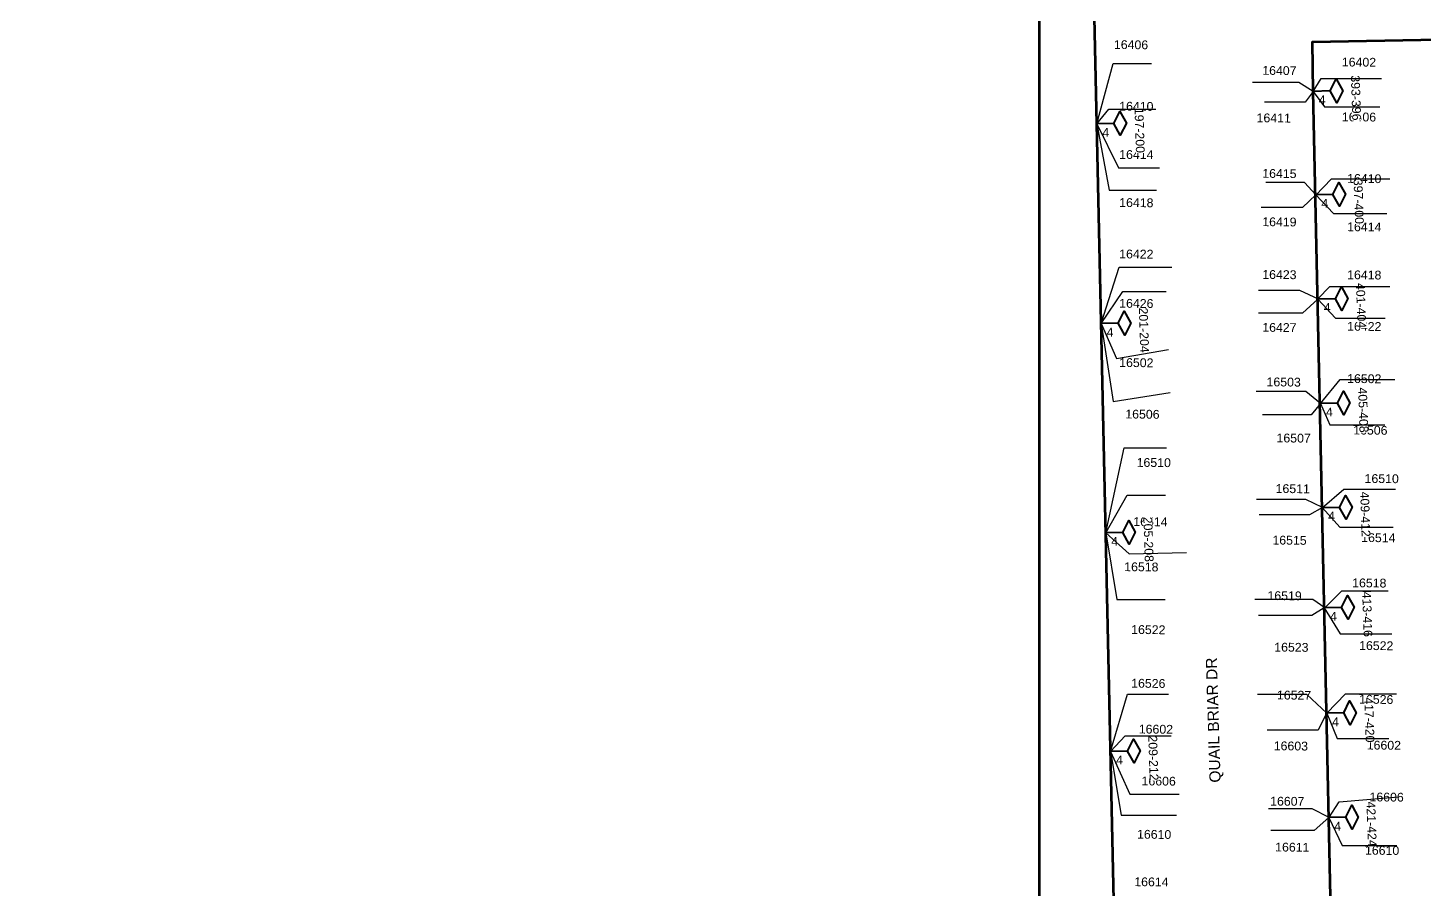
# Model space of a CAD drawing. Header units: millimetres. Extents: x -41032736 to 811436, y 699275 to 12282705.
# Drawn here: x 473629 to 475295, y 745937 to 746965 of the extents above; entities that cross this region are included whole.
import ezdxf
from ezdxf.enums import TextEntityAlignment as Align

# ---------------------------------------------------------------- set-up
doc = ezdxf.new("R2010")
doc.units = ezdxf.units.MM
doc.header["$MEASUREMENT"] = 0
doc.linetypes.add('DASHED', pattern=[1.8, 1.2, -0.6])
doc.layers.get('0').update_dxf_attribs({"linetype": 'CONTINUOUS'})
for name, color, linetype in [('A-Boundary', 1, 'CONTINUOUS'), ('A-StreetName', 104, 'CONTINUOUS'), ('ADDRESS', 7, 'CONTINUOUS')]:
    doc.layers.add(name, color=color, linetype=linetype)
for name, color, linetype, lineweight in [('A-Drop', 4, 'DASHED', 30), ('BURIED CABLE', 80, 'CONTINUOUS', 40), ('PP B FST', 3, 'CONTINUOUS', 30)]:
    doc.layers.add(name, color=color, linetype=linetype, lineweight=lineweight)
doc.styles.add('AUDIT_D_221110082537-30', font='arial.ttf')
doc.styles.get("Standard").update_dxf_attribs({"font": 'arial.ttf'})

# ---------------------------------------------------------------- blocks, each defined once
blk = doc.blocks.new('B_FST')
at = {"layer": 'BURIED CABLE', "color": 18, "true_color": 0x000000}
blk.add_line((0, 18.2), (0, 0), dxfattribs=at)
blk.add_lwpolyline([(0, 18.2), (-12.7, 24.8), (0, 31.5), (12.7, 24.8)], close=True, dxfattribs=at)
blk.add_attdef('COUNT', (-22.9, 36.2), '', height=9.65)
blk.add_attdef('S', text='', height=5.48).set_placement((0, 25), align=Align.MIDDLE_CENTER)

msp = doc.modelspace()

# ---------------------------------------------------------------- linework, layer by layer
at = {"layer": 'A-Boundary', "color": 5, "linetype": 'ByBlock', "lineweight": 100, "ltscale": 30}
msp.add_lwpolyline([(473628.8, 744968.1), (473664.6, 743917.9), (475928.4, 743954.1), (475905.6, 744690.2), (476380.1, 744704.9), (476380.1, 745283.7), (476492.8, 745854.1), (476568.7, 746137.7), (476898.7, 746754.3), (476145.8, 747157.3), (475954.8, 747204.1), (474974.6, 747204.1), (474836, 747045.9), (474836, 745658.6), (474373.9, 745653.8), (474373.9, 744904.3), (474284.2, 744673.1), (473628.8, 744968.1)], dxfattribs=at)

# ---------------------------------------------------------------- next in the draw order: texts
at = {"layer": 'A-StreetName', "color": 0, "ltscale": 0.5, "insert": (475039.4, 746064.2), "char_height": 13.271, "attachment_point": 1, "rotation": 91.7464, "line_spacing_factor": 0.5, "style": 'AUDIT_D_221110082537-30', "bg_fill": 3, "box_fill_scale": 1, "bg_fill_color": 256, "bg_fill_transparency": 0}
msp.add_mtext('QUAIL BRIAR DR', dxfattribs=at)
at = {"layer": 'ADDRESS', "color": 3, "ltscale": 0.5, "char_height": 10.52, "attachment_point": 1, "rotation": 359.4605, "line_spacing_factor": 0.5, "style": 'AUDIT_D_221110082537-30', "bg_fill": 3, "box_fill_scale": 1, "bg_fill_color": 256, "bg_fill_transparency": 0}
for s, insert in [('16406', (474925.3, 746950.4)), ('16402', (475197.4, 746929.6)), ('16407', (475102.4, 746919.6)), ('16410', (474931.6, 746876.9)), ('16411', (475095.6, 746863)), ('16406', (475197.4, 746864.2)), ('16414', (474931.6, 746819.3)), ('16415', (475102.4, 746796.7)), ('16410', (475203.7, 746790.7)), ('16418', (474931.6, 746761.9)), ('16419', (475102.4, 746739)), ('16414', (475203.7, 746733)), ('16422', (474931.6, 746700.6)), ('16423', (475102.4, 746676.1)), ('16418', (475203.7, 746675.7)), ('16426', (474931.6, 746641.7)), ('16427', (475102.4, 746613)), ('16422', (475203.7, 746614.3)), ('16502', (474931.6, 746571)), ('16503', (475107.5, 746547.9)), ('16502', (475203.7, 746551.9)), ('16506', (474938.9, 746509.5)), ('16507', (475119.4, 746481)), ('16506', (475211, 746490.4)), ('16510', (474952.4, 746451.8)), ('16510', (475224.5, 746432.6)), ('16511', (475118.3, 746420.6)), ('16514', (474948.4, 746381.2)), ('16514', (475220.5, 746362.1)), ('16515', (475114.5, 746359.1)), ('16518', (474937.6, 746327.3)), ('16518', (475209.7, 746308.1)), ('16519', (475108.6, 746292.9)), ('16522', (474945.9, 746252.4)), ('16523', (475116.7, 746231.4)), ('16522', (475218, 746233.3)), ('16527', (475119.9, 746174.2)), ('16602', (474955, 746133.6)), ('16603', (475116.1, 746113.6)), ('16602', (475227.1, 746114.5)), ('16606', (474958.3, 746071.7)), ('16607', (475111.8, 746047.6)), ('16606', (475230.4, 746052.6)), ('16610', (474952.9, 746008.1)), ('16611', (475117.8, 745992.8)), ('16610', (475225, 745989)), ('16614', (474949.6, 745951.4))]:
    msp.add_mtext(s, dxfattribs=dict(at, insert=insert))
at = {"layer": 'ADDRESS', "color": 3, "ltscale": 0.5, "char_height": 10.52, "width": 37.581, "attachment_point": 1, "rotation": 359.4605, "line_spacing_factor": 0.5, "style": 'AUDIT_D_221110082537-30', "bg_fill": 3, "box_fill_scale": 1, "bg_fill_color": 256, "bg_fill_transparency": 0}
for insert in [(474945.9, 746188.3), (475218, 746169.2)]:
    msp.add_mtext('16526', dxfattribs=dict(at, insert=insert))

# ---------------------------------------------------------------- next in the draw order: linework, layer by layer
at = {"layer": 'BURIED CABLE', "color": 18, "lineweight": 60, "ltscale": 30, "true_color": 0x000000}
for points in [[(474894.8, 745731.7), (474928.5, 745778.4), (474901.9, 746977.5), (474949.8, 747081.4), (475056.7, 747108.9), (475908, 747122.5), (475983.1, 747118.7), (476049.9, 747104.2), (476186.7, 747049.8), (476315.8, 746983.5), (476248.6, 746851.6), (476444.6, 746750.2), (476444.6, 746750.2), (476444.6, 746750.2)], [(474894.7, 745704.1), (474908.2, 745694.2), (474952.4, 745683.7), (475189, 745687.8), (475163.2, 746889.3), (475162.3, 746948.3), (475442.3, 746953.6)]]:
    msp.add_lwpolyline(points, dxfattribs=at)

# ---------------------------------------------------------------- next in the draw order: texts
at = {"layer": 'PP B FST', "color": 0, "ltscale": 0.5, "char_height": 10.5, "attachment_point": 1, "rotation": 1.1889, "line_spacing_factor": 0.5, "style": 'AUDIT_D_221110082537-30', "bg_fill": 3, "box_fill_scale": 1, "bg_fill_color": 256, "bg_fill_transparency": 0}
for insert in [(475169.6, 746884.3), (474911.3, 746845.5), (475172.8, 746760.8), (475175.7, 746636.5), (474916.4, 746607.1), (475178.2, 746511.8), (475180.7, 746387.5), (474921.9, 746357.5), (475183.1, 746268), (475185.5, 746142.1), (474927.7, 746096.6), (475188.1, 746017.6)]:
    msp.add_mtext('4', dxfattribs=dict(at, insert=insert))

# ---------------------------------------------------------------- next in the draw order: linework, layer by layer
at = {"layer": 'A-Drop', "color": 4, "linetype": 'ByBlock', "lineweight": 30, "ltscale": 30}
for points in [[(475163.2, 746889.3), (475146, 746899.8), (475090.5, 746899.8)], [(475163.2, 746889.3), (475153.7, 746876.2), (475104.8, 746876.2)], [(475166.4, 746765.8), (475152.6, 746780.6), (475106.5, 746780.6)], [(475166.4, 746765.8), (475150.5, 746750.8), (475101, 746750.8)], [(475169.4, 746641.4), (475147.1, 746651.5), (475097.7, 746651.5)], [(475168.5, 746641.4), (475150.4, 746624.6), (475097.7, 746624.6)], [(475171.9, 746516.7), (475154.3, 746531.1), (475095, 746531.1)], [(475171.9, 746516.7), (475160.8, 746503.2), (475102.6, 746503.2)], [(475174.4, 746392.8), (475154.2, 746402.1), (475095.5, 746402.1)], [(475174.4, 746392.8), (475158.6, 746384), (475098.8, 746384)], [(475177.2, 746273), (475162.5, 746283), (475093.3, 746283)], [(475176.4, 746273), (475161.4, 746263.8), (475097.7, 746263.8)], [(475179.2, 746147.1), (475155.5, 746169.7), (475096.6, 746169.7)], [(475179.1, 746147.1), (475169.1, 746127.1), (475108.1, 746127.1)], [(475182, 746022.6), (475161.9, 746033.1), (475109.8, 746033.1)], [(475181.7, 746022.8), (475164.1, 746007.4), (475112.5, 746007.4)]]:
    msp.add_lwpolyline(points, dxfattribs=at)

# ---------------------------------------------------------------- next in the draw order: block references
at = {"layer": 'PP B FST', "color": 250, "lineweight": 50}
ref = msp.add_blockref('B_FST', (475163.2, 746889.3), dxfattribs=dict(at, xscale=1.115916913833982, yscale=1.115916913833982, zscale=1.115916913833982, rotation=271.2437726614991))
ref.add_attrib('S', '4', dxfattribs={"layer": '0', "color": 7, "height": 0.00824, "rotation": 271.2438}).set_placement((475191.2, 746889.9), align=Align.MIDDLE_CENTER)
ref.add_attrib('COUNT', '81-84', dxfattribs={"layer": '0', "color": 0, "height": 0.00824, "rotation": 271.2438}).set_placement((475200.4, 746902.8), align=Align.TOP_CENTER)
ref = msp.add_blockref('B_FST', (474904.9, 746850.5), dxfattribs=dict(at, xscale=1.115916913833982, yscale=1.115916913833982, zscale=1.115916913833982, rotation=271.2437726614991))
ref.add_attrib('S', '4', dxfattribs={"layer": '0', "color": 7, "height": 0.00824, "rotation": 271.2438}).set_placement((474932.9, 746851.1), align=Align.MIDDLE_CENTER)
ref.add_attrib('COUNT', '81-84', dxfattribs={"layer": '0', "color": 0, "height": 0.00824, "rotation": 271.2438}).set_placement((474942.2, 746864), align=Align.TOP_CENTER)
ref = msp.add_blockref('B_FST', (475166.4, 746765.8), dxfattribs=dict(at, xscale=1.115916913833982, yscale=1.115916913833982, zscale=1.115916913833982, rotation=271.2437726614991))
ref.add_attrib('S', '4', dxfattribs={"layer": '0', "color": 7, "height": 0.00824, "rotation": 271.2438}).set_placement((475194.4, 746766.4), align=Align.MIDDLE_CENTER)
ref.add_attrib('COUNT', '81-84', dxfattribs={"layer": '0', "color": 0, "height": 0.00824, "rotation": 271.2438}).set_placement((475203.7, 746779.3), align=Align.TOP_CENTER)
ref = msp.add_blockref('B_FST', (475169.4, 746641.4), dxfattribs=dict(at, xscale=1.115916913833982, yscale=1.115916913833982, zscale=1.115916913833982, rotation=271.2437726614991))
ref.add_attrib('S', '4', dxfattribs={"layer": '0', "color": 7, "height": 0.00824, "rotation": 271.2438}).set_placement((475197.3, 746642), align=Align.MIDDLE_CENTER)
ref.add_attrib('COUNT', '81-84', dxfattribs={"layer": '0', "color": 0, "height": 0.00824, "rotation": 271.2438}).set_placement((475206.6, 746654.9), align=Align.TOP_CENTER)
ref = msp.add_blockref('B_FST', (474910.1, 746612.1), dxfattribs=dict(at, xscale=1.115916913833982, yscale=1.115916913833982, zscale=1.115916913833982, rotation=271.2437726614991))
ref.add_attrib('S', '4', dxfattribs={"layer": '0', "color": 7, "height": 0.00824, "rotation": 271.2438}).set_placement((474938, 746612.7), align=Align.MIDDLE_CENTER)
ref.add_attrib('COUNT', '81-84', dxfattribs={"layer": '0', "color": 0, "height": 0.00824, "rotation": 271.2438}).set_placement((474947.3, 746625.6), align=Align.TOP_CENTER)
ref = msp.add_blockref('B_FST', (475171.9, 746516.7), dxfattribs=dict(at, xscale=1.115916913833982, yscale=1.115916913833982, zscale=1.115916913833982, rotation=271.2437726614991))
ref.add_attrib('S', '4', dxfattribs={"layer": '0', "color": 7, "height": 0.00824, "rotation": 271.2438}).set_placement((475199.8, 746517.4), align=Align.MIDDLE_CENTER)
ref.add_attrib('COUNT', '81-84', dxfattribs={"layer": '0', "color": 0, "height": 0.00824, "rotation": 271.2438}).set_placement((475209.1, 746530.3), align=Align.TOP_CENTER)
ref = msp.add_blockref('B_FST', (475174.4, 746392.4), dxfattribs=dict(at, xscale=1.115916913833982, yscale=1.115916913833982, zscale=1.115916913833982, rotation=271.2437726614991))
ref.add_attrib('S', '4', dxfattribs={"layer": '0', "color": 7, "height": 0.00824, "rotation": 271.2438}).set_placement((475202.3, 746393.1), align=Align.MIDDLE_CENTER)
ref.add_attrib('COUNT', '81-84', dxfattribs={"layer": '0', "color": 0, "height": 0.00824, "rotation": 271.2438}).set_placement((475211.6, 746406), align=Align.TOP_CENTER)
ref = msp.add_blockref('B_FST', (474915.5, 746362.4), dxfattribs=dict(at, xscale=1.115916913833982, yscale=1.115916913833982, zscale=1.115916913833982, rotation=271.2437726614991))
ref.add_attrib('S', '4', dxfattribs={"layer": '0', "color": 7, "height": 0.00824, "rotation": 271.2438}).set_placement((474943.5, 746363), align=Align.MIDDLE_CENTER)
ref.add_attrib('COUNT', '81-84', dxfattribs={"layer": '0', "color": 0, "height": 0.00824, "rotation": 271.2438}).set_placement((474952.8, 746375.9), align=Align.TOP_CENTER)
ref = msp.add_blockref('B_FST', (475176.7, 746273), dxfattribs=dict(at, xscale=1.115916913833982, yscale=1.115916913833982, zscale=1.115916913833982, rotation=271.2437726614991))
ref.add_attrib('S', '4', dxfattribs={"layer": '0', "color": 7, "height": 0.00824, "rotation": 271.2438}).set_placement((475204.7, 746273.6), align=Align.MIDDLE_CENTER)
ref.add_attrib('COUNT', '81-84', dxfattribs={"layer": '0', "color": 0, "height": 0.00824, "rotation": 271.2438}).set_placement((475214, 746286.5), align=Align.TOP_CENTER)
ref = msp.add_blockref('B_FST', (475179.2, 746147.1), dxfattribs=dict(at, xscale=1.115916913833982, yscale=1.115916913833982, zscale=1.115916913833982, rotation=271.2437726614991))
ref.add_attrib('S', '4', dxfattribs={"layer": '0', "color": 7, "height": 0.00824, "rotation": 271.2438}).set_placement((475207.1, 746147.7), align=Align.MIDDLE_CENTER)
ref.add_attrib('COUNT', '81-84', dxfattribs={"layer": '0', "color": 0, "height": 0.00824, "rotation": 271.2438}).set_placement((475216.4, 746160.6), align=Align.TOP_CENTER)
ref = msp.add_blockref('B_FST', (474921.3, 746101.5), dxfattribs=dict(at, xscale=1.115916913833982, yscale=1.115916913833982, zscale=1.115916913833982, rotation=271.2437726614991))
ref.add_attrib('S', '4', dxfattribs={"layer": '0', "color": 7, "height": 0.00824, "rotation": 271.2438}).set_placement((474949.3, 746102.1), align=Align.MIDDLE_CENTER)
ref.add_attrib('COUNT', '81-84', dxfattribs={"layer": '0', "color": 0, "height": 0.00824, "rotation": 271.2438}).set_placement((474958.6, 746115), align=Align.TOP_CENTER)
ref = msp.add_blockref('B_FST', (475181.8, 746022.6), dxfattribs=dict(at, xscale=1.115916913833982, yscale=1.115916913833982, zscale=1.115916913833982, rotation=271.2437726614991))
ref.add_attrib('S', '4', dxfattribs={"layer": '0', "color": 7, "height": 0.00824, "rotation": 271.2438}).set_placement((475209.7, 746023.2), align=Align.MIDDLE_CENTER)
ref.add_attrib('COUNT', '81-84', dxfattribs={"layer": '0', "color": 0, "height": 0.00824, "rotation": 271.2438}).set_placement((475219, 746036.1), align=Align.TOP_CENTER)

# ---------------------------------------------------------------- next in the draw order: texts
at = {"layer": 'PP B FST', "color": 0, "ltscale": 0.5, "char_height": 10.52, "attachment_point": 1, "rotation": 271.8905, "line_spacing_factor": 0.5, "style": 'AUDIT_D_221110082537-30', "bg_fill": 3, "box_fill_scale": 1, "bg_fill_color": 256, "bg_fill_transparency": 0}
for s, insert in [('393-396', (475218.6, 746908.6)), ('197-200', (474960.3, 746869.8)), ('397-400', (475221.8, 746785.1)), ('401-404', (475224.7, 746660.8)), ('201-204', (474965.5, 746631.5)), ('405-408', (475227.2, 746536.1)), ('409-412', (475229.7, 746411.8)), ('205-208', (474970.9, 746381.8)), ('413-416', (475232.1, 746292.4)), ('417-420', (475234.6, 746166.4)), ('209-212', (474976.7, 746120.9)), ('421-424', (475237.2, 746042))]:
    msp.add_mtext(s, dxfattribs=dict(at, insert=insert))

# ---------------------------------------------------------------- next in the draw order: linework, layer by layer
at = {"layer": 'A-Drop', "color": 4, "linetype": 'ByBlock', "lineweight": 30, "ltscale": 30}
for points in [[(474904.9, 746850.5), (474924.5, 746922.7), (474969.9, 746922.7)], [(475163.2, 746889.3), (475172.6, 746904.5), (475244.8, 746904.5)], [(475163.2, 746889.3), (475176.7, 746870.7), (475242.6, 746870.7)], [(474904.7, 746850.5), (474919, 746868), (474975.4, 746868)], [(474904.9, 746850.5), (474919.6, 746771.2), (474975.9, 746771.2)], [(474904.9, 746850.5), (474930.5, 746798), (474979.8, 746798)], [(475165.9, 746765.2), (475185, 746785), (475254.7, 746785)], [(475166.4, 746765.8), (475187.2, 746743.7), (475250.9, 746743.7)], [(474910.1, 746612.1), (474931.6, 746679.7), (474994.5, 746679.7)], [(474910.1, 746612.1), (474936, 746650.5), (474987.4, 746650.5)], [(475168.5, 746641.8), (475182.8, 746656.4), (475254.7, 746656.4)], [(475168.5, 746641.4), (475189.7, 746618.5), (475249.2, 746618.5)], [(474910.1, 746612.1), (474924.5, 746519.3), (474992.2, 746529.8)], [(474910.1, 746612.1), (474928.3, 746570.7), (474990.2, 746581.1)], [(475171.9, 746516.7), (475195.4, 746545.5), (475260.7, 746545.5)], [(475171.9, 746516.7), (475182.8, 746491.2), (475248.7, 746491.2)], [(474915.5, 746362.4), (474937.6, 746464), (474988, 746464)], [(475173.9, 746392.4), (475199.6, 746414.7), (475261.3, 746414.7)], [(474915.5, 746362.4), (474940.9, 746407.4), (474986.9, 746407.4)], [(475174.4, 746392.4), (475194.9, 746369.2), (475258.6, 746369.2)], [(474915.5, 746362.4), (474928.9, 746282.8), (474986.3, 746282.8)], [(474915.5, 746362.4), (474943.6, 746337.4), (475011.8, 746338.9)], [(475176.7, 746272.5), (475197.1, 746293.4), (475252.5, 746293.4)], [(475176.4, 746273), (475195.4, 746241.8), (475256.9, 746241.8)], [(474921.3, 746101.5), (474941.4, 746169.9), (474990.2, 746169.9)], [(475179.2, 746147.1), (475201.5, 746170.4), (475262.4, 746170.4)], [(475179.2, 746147.1), (475191.6, 746117.2), (475253.6, 746117.2)], [(474921.3, 746101.5), (474938.7, 746120.1), (474993.4, 746120.1)], [(474921.3, 746101.5), (474933.8, 746025.5), (475000, 746025.5)], [(474921.3, 746101.5), (474944.2, 746050.6), (475003.3, 746050.6)], [(475181.8, 746022.3), (475194.3, 746041.4), (475265.1, 746047.4)], [(475181.7, 746022.6), (475197.6, 745989.3), (475262.9, 745989.3)]]:
    msp.add_lwpolyline(points, dxfattribs=at)

doc.saveas('drawing.dxf')
